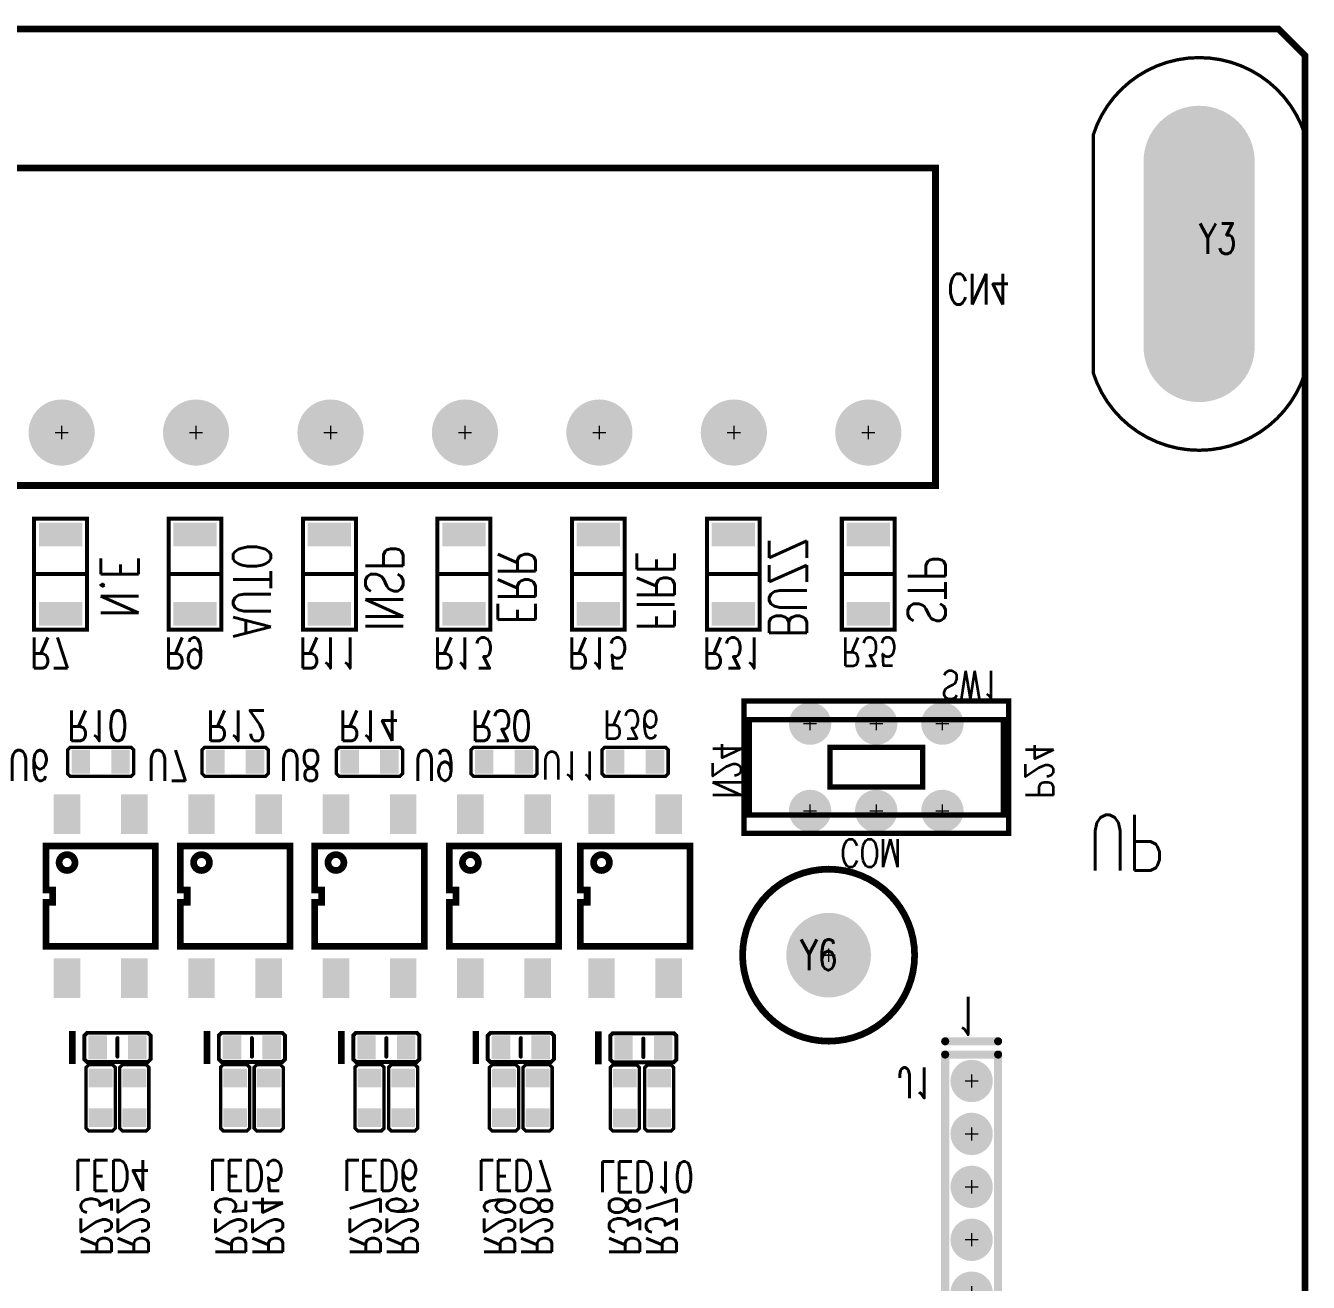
# Model space of a CAD drawing. Extents: x -18 to 78, y -35 to 95.
# Drawn here: x 29.66 to 78.13, y 47.64 to 95.13 of the extents above; entities that cross this region are included whole.
import ezdxf

# ---------------------------------------------------------------- set-up
doc = ezdxf.new("R2010")
doc.units = 0
for name, color, linetype in [('BOARD_OUTLINE_00', 254, 'CONTINUOUS'), ('DRIL_NPLTE_THRU_01', 3, 'CONTINUOUS'), ('DRIL_NPLTE_THRU_02', 1, 'CONTINUOUS'), ('DRIL_PLTE_THRU_01', 3, 'CONTINUOUS'), ('DRIL_PLTE_THRU_02', 1, 'CONTINUOUS'), ('DRIL_SYMBOL', 254, 'CONTINUOUS'), ('PADS_BOT', 16, 'CONTINUOUS'), ('PADS_INNER', 96, 'CONTINUOUS'), ('PADS_TOP', 96, 'CONTINUOUS'), ('PADS_XR_21', 176, 'CONTINUOUS'), ('PADS_XR_25', 253, 'CONTINUOUS'), ('PADS_XR_28', 130, 'CONTINUOUS'), ('PART_BOT_2DLINE_00', 130, 'CONTINUOUS'), ('PART_BOT_2DLINE_20', 2, 'CONTINUOUS'), ('PART_NAME_01', 254, 'CONTINUOUS'), ('PART_NAME_02', 130, 'CONTINUOUS'), ('PART_TOP_2DLINE_25', 6, 'CONTINUOUS'), ('TEXT_29', 146, 'CONTINUOUS')]:
    doc.layers.add(name, color=color, linetype=linetype)
doc.styles.add('W0$045', font='simplex', dxfattribs={"width": 0.75})
doc.styles.add('W0$1', font='simplex', dxfattribs={"width": 0.75})
doc.styles.add('W0$127', font='simplex', dxfattribs={"width": 0.75})
doc.styles.add('W0$2286', font='simplex', dxfattribs={"width": 0.75})
doc.styles.add('W0$254', font='simplex', dxfattribs={"width": 0.75})

# ---------------------------------------------------------------- blocks, each defined once
blk = doc.blocks.new('SMOOTH_0$254')
at = {"const_width": 0.127}
blk.add_lwpolyline([(-0.0635, 0, 1), (0.0635, 0, 1)], format="xyb", close=True, dxfattribs=at)
blk = doc.blocks.new('BOARD_53')
at = {"layer": 'BOARD_OUTLINE_00', "const_width": 0.254}
blk.add_lwpolyline([(0, -7), (1, -8), (95, -8), (96, -7), (96, 121), (95, 122), (1, 122), (0, 121)], close=True, dxfattribs=at)
at = {"layer": 'BOARD_OUTLINE_00'}
for p in [(95, 122), (96, 121)]:
    blk.add_blockref('SMOOTH_0$254', p, dxfattribs=at)
blk = doc.blocks.new('SMOOTH_0$3048')
at = {"const_width": 0.1524}
blk.add_lwpolyline([(-0.0762, 0, 1), (0.0762, 0, 1)], format="xyb", close=True, dxfattribs=at)
blk = doc.blocks.new('PART_BODY_BOT_9')
at = {"layer": 'PART_BOT_2DLINE_00', "const_width": 0.305}
blk.add_lwpolyline([(-1.5, 1), (-1.5, -1)], dxfattribs=at)
blk.add_lwpolyline([(-1, -1), (9, -1), (9, 1), (-1, 1)], close=True, dxfattribs=at)
at = {"layer": 'PART_BOT_2DLINE_00'}
for p in [(-1.5, 1), (-1, 1), (9, 1), (-1.5, -1), (-1, -1), (9, -1)]:
    blk.add_blockref('SMOOTH_0$3048', p, dxfattribs=at)
blk = doc.blocks.new('DRIL_SYMBOL_0$8')
at = {"layer": 'DRIL_SYMBOL', "const_width": 0.0508}
for points in [[(-0.254, 0), (0.254, 0)], [(0, -0.254), (0, 0.254)]]:
    blk.add_lwpolyline(points, dxfattribs=at)
blk = doc.blocks.new('DRIL_HOLE_0$8')
at = {"const_width": 0.4}
blk.add_lwpolyline([(-0.2, 0, 1), (0.2, 0, 1)], format="xyb", close=True, dxfattribs=at)
blk.add_blockref('DRIL_SYMBOL_0$8', (0, 0))
blk = doc.blocks.new('PAD_11')
at = {"const_width": 0.8}
blk.add_lwpolyline([(0, -0.4, 1), (0, 0.4, 1)], format="xyb", close=True, dxfattribs=at)
blk = doc.blocks.new('STK_BOT_14')
at = {"layer": 'DRIL_PLTE_THRU_01'}
blk.add_blockref('DRIL_HOLE_0$8', (0, 0), dxfattribs=at)
at = {"layer": 'DRIL_PLTE_THRU_02'}
blk.add_blockref('DRIL_HOLE_0$8', (0, 0), dxfattribs=at)
at = {"layer": 'PADS_BOT'}
blk.add_blockref('PAD_11', (0, 0), dxfattribs=at)
at = {"layer": 'PADS_INNER'}
blk.add_blockref('PAD_11', (0, 0), dxfattribs=at)
at = {"layer": 'PADS_TOP'}
blk.add_blockref('PAD_11', (0, 0), dxfattribs=at)
blk = doc.blocks.new('SYM_BOT_10')
for name, p in [('PART_BODY_BOT_9', (0, 0)), ('STK_BOT_14', (0, 0)), ('STK_BOT_14', (2, 0)), ('STK_BOT_14', (4, 0)), ('STK_BOT_14', (6, 0)), ('STK_BOT_14', (8, 0))]:
    blk.add_blockref(name, p)
blk = doc.blocks.new('PART_BOT_17')
blk.add_blockref('SYM_BOT_10', (0, 0))
at = {"layer": 'PART_NAME_02', "style": 'W0$254', "width": 0.75}
blk.add_text('J1', height=1.1557, rotation=270, dxfattribs=at).set_placement((-0.508, 2.794))
blk = doc.blocks.new('SMOOTH_0$15')
at = {"const_width": 0.075}
blk.add_lwpolyline([(-0.0375, 0, 1), (0.0375, 0, 1)], format="xyb", close=True, dxfattribs=at)
blk = doc.blocks.new('PART_BODY_BOT_13')
at = {"layer": 'PART_BOT_2DLINE_00', "const_width": 0.15}
for points in [[(-1.25, -0.45), (-1.15, -0.55), (1.15, -0.55), (1.25, -0.45), (1.25, 0.45), (1.15, 0.55), (-1.15, 0.55), (-1.25, 0.45)], [(1.65, 0.55), (1.75, 0.55), (1.75, -0.55), (1.65, -0.55)]]:
    blk.add_lwpolyline(points, close=True, dxfattribs=at)
blk.add_lwpolyline([(0, 0.35), (0, -0.35)], dxfattribs=at)
at = {"layer": 'PART_BOT_2DLINE_00'}
for p in [(-1.25, 0.45), (-1.15, 0.55), (1.15, 0.55), (1.25, 0.45), (1.65, 0.55), (1.75, 0.55), (0, 0.35), (-1.25, -0.45), (-1.15, -0.55), (0, -0.35), (1.15, -0.55), (1.25, -0.45), (1.65, -0.55), (1.75, -0.55)]:
    blk.add_blockref('SMOOTH_0$15', p, dxfattribs=at)
blk = doc.blocks.new('DRIL_HOLE_0')
blk.add_lwpolyline([(0, 0, 1), (0, 0, 1)], format="xyb", close=True)
blk = doc.blocks.new('PAD_0')
blk.add_lwpolyline([(0, 0, 1), (0, 0, 1)], format="xyb", close=True)
blk = doc.blocks.new('PAD_2')
at = {"const_width": 0.7}
blk.add_lwpolyline([(-0.45, 0), (0.45, 0)], dxfattribs=at)
blk = doc.blocks.new('STK_BOT_4')
at = {"layer": 'DRIL_PLTE_THRU_01'}
blk.add_blockref('DRIL_HOLE_0', (0, 0), dxfattribs=at)
at = {"layer": 'DRIL_PLTE_THRU_02'}
blk.add_blockref('DRIL_HOLE_0', (0, 0), dxfattribs=at)
at = {"layer": 'PADS_BOT', "rotation": 90}
blk.add_blockref('PAD_2', (0, 0), dxfattribs=at)
at = {"layer": 'PADS_INNER'}
blk.add_blockref('PAD_0', (0, 0), dxfattribs=at)
at = {"layer": 'PADS_TOP'}
blk.add_blockref('PAD_0', (0, 0), dxfattribs=at)
blk = doc.blocks.new('SYM_BOT_14')
for name, p in [('PART_BODY_BOT_13', (0, 0)), ('STK_BOT_4', (-0.75, 0)), ('STK_BOT_4', (0.75, 0))]:
    blk.add_blockref(name, p)
blk = doc.blocks.new('PART_BOT_24')
blk.add_blockref('SYM_BOT_14', (0, 0))
at = {"layer": 'PART_NAME_02', "style": 'W0$254', "width": 0.75}
blk.add_text('LED4', height=1.1557, rotation=180, dxfattribs=at).set_placement((1.64, -4.265))
blk = doc.blocks.new('PART_BOT_25')
blk.add_blockref('SYM_BOT_14', (0, 0))
at = {"layer": 'PART_NAME_02', "style": 'W0$254', "width": 0.75}
blk.add_text('LED5', height=1.1557, rotation=180, dxfattribs=at).set_placement((1.64, -4.265))
blk = doc.blocks.new('PART_BOT_26')
blk.add_blockref('SYM_BOT_14', (0, 0))
at = {"layer": 'PART_NAME_02', "style": 'W0$254', "width": 0.75}
blk.add_text('LED6', height=1.1557, rotation=180, dxfattribs=at).set_placement((1.64, -4.265))
blk = doc.blocks.new('PART_BOT_27')
blk.add_blockref('SYM_BOT_14', (0, 0))
at = {"layer": 'PART_NAME_02', "style": 'W0$254', "width": 0.75}
blk.add_text('LED7', height=1.1557, rotation=180, dxfattribs=at).set_placement((1.64, -4.265))
blk = doc.blocks.new('SMOOTH_0$127')
at = {"const_width": 0.0635}
blk.add_lwpolyline([(-0.03175, 0, 1), (0.03175, 0, 1)], format="xyb", close=True, dxfattribs=at)
blk = doc.blocks.new('PART_BODY_BOT_15')
at = {"layer": 'PART_BOT_2DLINE_00', "const_width": 0.127}
blk.add_lwpolyline([(-1.15, -0.55), (-1.25, -0.45), (-1.25, 0.45), (-1.15, 0.55), (1.15, 0.55), (1.25, 0.45), (1.25, -0.45), (1.15, -0.55), (-1.15, -0.55)], dxfattribs=at)
at = {"layer": 'PART_BOT_2DLINE_00'}
for p in [(-1.25, 0.45), (-1.15, 0.55), (1.15, 0.55), (1.25, 0.45), (-1.25, -0.45), (1.25, -0.45), (-1.15, -0.55), (-1.15, -0.55), (1.15, -0.55)]:
    blk.add_blockref('SMOOTH_0$127', p, dxfattribs=at)
blk = doc.blocks.new('SYM_BOT_16')
for name, p in [('PART_BODY_BOT_15', (0, 0)), ('STK_BOT_4', (-0.75, 0)), ('STK_BOT_4', (0.75, 0))]:
    blk.add_blockref(name, p)
blk = doc.blocks.new('PART_BOT_32')
blk.add_blockref('SYM_BOT_16', (0, 0))
at = {"layer": 'PART_NAME_02', "style": 'W0$254', "width": 0.75}
blk.add_text('R10', height=1.1557, dxfattribs=at).set_placement((-1.245, -1.94))
blk = doc.blocks.new('SMOOTH_0$1524')
at = {"const_width": 0.0762}
blk.add_lwpolyline([(-0.0381, 0, 1), (0.0381, 0, 1)], format="xyb", close=True, dxfattribs=at)
blk = doc.blocks.new('PART_BODY_BOT_14')
at = {"layer": 'PART_BOT_2DLINE_00', "const_width": 0.152}
blk.add_lwpolyline([(-1, -2.1), (1, -2.1), (1, 2.1), (-1, 2.1)], close=True, dxfattribs=at)
blk.add_lwpolyline([(-1, 0), (1, 0)], dxfattribs=at)
at = {"layer": 'PART_BOT_2DLINE_00'}
for p in [(-1, 2.1), (1, 2.1), (-1, 0), (1, 0), (-1, -2.1), (1, -2.1)]:
    blk.add_blockref('SMOOTH_0$1524', p, dxfattribs=at)
blk = doc.blocks.new('PAD_1')
at = {"const_width": 0.9}
blk.add_lwpolyline([(-0.82, 0), (0.82, 0)], dxfattribs=at)
blk = doc.blocks.new('STK_BOT_3')
at = {"layer": 'DRIL_PLTE_THRU_01'}
blk.add_blockref('DRIL_HOLE_0', (0, 0), dxfattribs=at)
at = {"layer": 'DRIL_PLTE_THRU_02'}
blk.add_blockref('DRIL_HOLE_0', (0, 0), dxfattribs=at)
at = {"layer": 'PADS_BOT'}
blk.add_blockref('PAD_1', (0, 0), dxfattribs=at)
at = {"layer": 'PADS_INNER'}
blk.add_blockref('PAD_0', (0, 0), dxfattribs=at)
at = {"layer": 'PADS_TOP'}
blk.add_blockref('PAD_0', (0, 0), dxfattribs=at)
blk = doc.blocks.new('SYM_BOT_15')
for name, p in [('STK_BOT_3', (0, 1.5)), ('PART_BODY_BOT_14', (0, 0)), ('STK_BOT_3', (0, -1.5))]:
    blk.add_blockref(name, p)
blk = doc.blocks.new('PART_BOT_33')
blk.add_blockref('SYM_BOT_15', (0, 0))
at = {"layer": 'PART_NAME_02', "style": 'W0$254', "width": 0.75}
blk.add_text('R11', height=1.1557, dxfattribs=at).set_placement((-1.15, 2.4))
blk = doc.blocks.new('PART_BOT_34')
blk.add_blockref('SYM_BOT_16', (0, 0))
at = {"layer": 'PART_NAME_02', "style": 'W0$254', "width": 0.75}
blk.add_text('R12', height=1.1557, dxfattribs=at).set_placement((-1.075, -1.94))
blk = doc.blocks.new('PART_BOT_35')
blk.add_blockref('SYM_BOT_15', (0, 0))
at = {"layer": 'PART_NAME_02', "style": 'W0$254', "width": 0.75}
blk.add_text('R13', height=1.1557, dxfattribs=at).set_placement((-1.15, 2.4))
blk = doc.blocks.new('PART_BOT_36')
blk.add_blockref('SYM_BOT_16', (0, 0))
at = {"layer": 'PART_NAME_02', "style": 'W0$254', "width": 0.75}
blk.add_text('R14', height=1.1557, dxfattribs=at).set_placement((-1.155, -1.94))
blk = doc.blocks.new('PART_BOT_37')
blk.add_blockref('SYM_BOT_15', (0, 0))
at = {"layer": 'PART_NAME_02', "style": 'W0$254', "width": 0.75}
blk.add_text('R15', height=1.1557, dxfattribs=at).set_placement((-1.15, 2.4))
blk = doc.blocks.new('PART_BOT_44')
blk.add_blockref('SYM_BOT_16', (0, 0))
at = {"layer": 'PART_NAME_02', "style": 'W0$254', "width": 0.75}
blk.add_text('R22', height=1.1557, rotation=180, dxfattribs=at).set_placement((5.969, 0.618))
blk = doc.blocks.new('PART_BOT_45')
blk.add_blockref('SYM_BOT_16', (0, 0))
at = {"layer": 'PART_NAME_02', "style": 'W0$254', "width": 0.75}
blk.add_text('R23', height=1.1557, dxfattribs=at).set_placement((-5.969, -0.745))
blk = doc.blocks.new('PART_BOT_46')
blk.add_blockref('SYM_BOT_16', (0, 0))
at = {"layer": 'PART_NAME_02', "style": 'W0$254', "width": 0.75}
blk.add_text('R24', height=1.1557, rotation=180, dxfattribs=at).set_placement((5.969, 0.618))
blk = doc.blocks.new('PART_BOT_47')
blk.add_blockref('SYM_BOT_16', (0, 0))
at = {"layer": 'PART_NAME_02', "style": 'W0$254', "width": 0.75}
blk.add_text('R25', height=1.1557, dxfattribs=at).set_placement((-5.969, -0.745))
blk = doc.blocks.new('PART_BOT_48')
blk.add_blockref('SYM_BOT_16', (0, 0))
at = {"layer": 'PART_NAME_02', "style": 'W0$254', "width": 0.75}
blk.add_text('R26', height=1.1557, rotation=180, dxfattribs=at).set_placement((5.969, 0.618))
blk = doc.blocks.new('PART_BOT_49')
blk.add_blockref('SYM_BOT_16', (0, 0))
at = {"layer": 'PART_NAME_02', "style": 'W0$254', "width": 0.75}
blk.add_text('R27', height=1.1557, dxfattribs=at).set_placement((-5.969, -0.745))
blk = doc.blocks.new('PART_BOT_50')
blk.add_blockref('SYM_BOT_16', (0, 0))
at = {"layer": 'PART_NAME_02', "style": 'W0$254', "width": 0.75}
blk.add_text('R28', height=1.1557, rotation=180, dxfattribs=at).set_placement((5.969, 0.618))
blk = doc.blocks.new('PART_BOT_51')
blk.add_blockref('SYM_BOT_16', (0, 0))
at = {"layer": 'PART_NAME_02', "style": 'W0$254', "width": 0.75}
blk.add_text('R29', height=1.1557, dxfattribs=at).set_placement((-5.969, -0.745))
blk = doc.blocks.new('PART_BOT_53')
blk.add_blockref('SYM_BOT_16', (0, 0))
at = {"layer": 'PART_NAME_02', "style": 'W0$254', "width": 0.75}
blk.add_text('R30', height=1.1557, dxfattribs=at).set_placement((-1.235, -1.94))
blk = doc.blocks.new('PART_BOT_54')
blk.add_blockref('SYM_BOT_15', (0, 0))
at = {"layer": 'PART_NAME_02', "style": 'W0$254', "width": 0.75}
blk.add_text('R31', height=1.1557, dxfattribs=at).set_placement((-1.15, 2.4))
blk = doc.blocks.new('PART_BOT_61')
blk.add_blockref('SYM_BOT_15', (0, 0))
at = {"layer": 'PART_NAME_02', "style": 'W0$254', "width": 0.75}
blk.add_text('R7', height=1.1557, dxfattribs=at).set_placement((-1.15, 2.4))
blk = doc.blocks.new('PART_BOT_63')
blk.add_blockref('SYM_BOT_15', (0, 0))
at = {"layer": 'PART_NAME_02', "style": 'W0$254', "width": 0.75}
blk.add_text('R9', height=1.1557, dxfattribs=at).set_placement((-1.15, 2.4))
blk = doc.blocks.new('PART_BODY_BOT_22')
at = {"layer": 'PART_BOT_2DLINE_00', "const_width": 0.254}
blk.add_lwpolyline([(-2.07, -1.9), (-2.07, -0.2375), (-1.81125, -0.2375), (-1.81125, 0.2375), (-2.07, 0.2375), (-2.07, 1.9), (2.07, 1.9), (2.07, -1.9)], close=True, dxfattribs=at)
blk.add_lwpolyline([(-0.97, -1.27, 1), (-1.57, -1.27, 1)], format="xyb", close=True, dxfattribs=at)
at = {"layer": 'PART_BOT_2DLINE_00'}
for p in [(-2.07, 1.9), (2.07, 1.9), (-2.07, 0.2375), (-1.81125, 0.2375), (-2.07, -0.2375), (-1.81125, -0.2375), (-2.07, -1.9), (2.07, -1.9)]:
    blk.add_blockref('SMOOTH_0$254', p, dxfattribs=at)
blk = doc.blocks.new('PAD_21')
at = {"const_width": 1}
blk.add_lwpolyline([(-0.75, 0), (0.75, 0)], dxfattribs=at)
blk = doc.blocks.new('STK_BOT_30')
at = {"layer": 'DRIL_NPLTE_THRU_01'}
blk.add_blockref('DRIL_HOLE_0', (0, 0), dxfattribs=at)
at = {"layer": 'DRIL_NPLTE_THRU_02'}
blk.add_blockref('DRIL_HOLE_0', (0, 0), dxfattribs=at)
at = {"layer": 'PADS_BOT', "rotation": 90}
blk.add_blockref('PAD_21', (0, 0), dxfattribs=at)
at = {"layer": 'PADS_INNER'}
blk.add_blockref('PAD_0', (0, 0), dxfattribs=at)
at = {"layer": 'PADS_TOP'}
blk.add_blockref('PAD_0', (0, 0), dxfattribs=at)
blk = doc.blocks.new('SYM_BOT_23')
for name, p in [('STK_BOT_30', (-1.27, 3.1)), ('STK_BOT_30', (1.27, 3.1)), ('PART_BODY_BOT_22', (0, 0)), ('STK_BOT_30', (-1.27, -3.1)), ('STK_BOT_30', (1.27, -3.1))]:
    blk.add_blockref(name, p)
blk = doc.blocks.new('PART_BOT_77')
blk.add_blockref('SYM_BOT_23', (0, 0))
at = {"layer": 'PART_NAME_02', "style": 'W0$254', "width": 0.75}
blk.add_text('U6', height=1.1557, dxfattribs=at).set_placement((-3.495, -5.52))
blk = doc.blocks.new('PART_BOT_78')
blk.add_blockref('SYM_BOT_23', (0, 0))
at = {"layer": 'PART_NAME_02', "style": 'W0$254', "width": 0.75}
blk.add_text('U7', height=1.1557, dxfattribs=at).set_placement((-3.325, -5.52))
blk = doc.blocks.new('PART_BOT_79')
blk.add_blockref('SYM_BOT_23', (0, 0))
at = {"layer": 'PART_NAME_02', "style": 'W0$254', "width": 0.75}
blk.add_text('U8', height=1.1557, dxfattribs=at).set_placement((-3.405, -5.52))
blk = doc.blocks.new('PART_BOT_80')
blk.add_blockref('SYM_BOT_23', (0, 0))
at = {"layer": 'PART_NAME_02', "style": 'W0$254', "width": 0.75}
blk.add_text('U9', height=1.1557, dxfattribs=at).set_placement((-3.405, -5.52))
blk = doc.blocks.new('PART_BODY_TOP_25')
at = {"layer": 'PART_TOP_2DLINE_25', "const_width": 0.254}
blk.add_lwpolyline([(3.25, 0, 1), (-3.25, 0, 1)], format="xyb", close=True, dxfattribs=at)
blk = doc.blocks.new('DRIL_SYMBOL_3$2')
at = {"layer": 'DRIL_SYMBOL', "const_width": 0.0508}
for points in [[(-0.254, 0), (0.254, 0)], [(0, -0.254), (0, 0.254)]]:
    blk.add_lwpolyline(points, dxfattribs=at)
blk = doc.blocks.new('DRIL_HOLE_3$2')
at = {"const_width": 1.6}
blk.add_lwpolyline([(-0.8, 0, 1), (0.8, 0, 1)], format="xyb", close=True, dxfattribs=at)
blk.add_blockref('DRIL_SYMBOL_3$2', (0, 0))
blk = doc.blocks.new('PAD_13')
at = {"const_width": 0.762}
blk.add_lwpolyline([(0, -0.381, 1), (0, 0.381, 1)], format="xyb", close=True, dxfattribs=at)
blk = doc.blocks.new('PAD_6')
at = {"const_width": 1.016}
blk.add_lwpolyline([(0, -0.508, 1), (0, 0.508, 1)], format="xyb", close=True, dxfattribs=at)
blk = doc.blocks.new('STK_TOP_34')
at = {"layer": 'DRIL_NPLTE_THRU_01'}
blk.add_blockref('DRIL_HOLE_3$2', (0, 0), dxfattribs=at)
at = {"layer": 'DRIL_NPLTE_THRU_02'}
blk.add_blockref('DRIL_HOLE_3$2', (0, 0), dxfattribs=at)
at = {"layer": 'PADS_BOT'}
blk.add_blockref('PAD_13', (0, 0), dxfattribs=at)
at = {"layer": 'PADS_INNER'}
blk.add_blockref('PAD_13', (0, 0), dxfattribs=at)
at = {"layer": 'PADS_TOP'}
blk.add_blockref('PAD_13', (0, 0), dxfattribs=at)
at = {"layer": 'PADS_XR_25'}
blk.add_blockref('PAD_6', (0, 0), dxfattribs=at)
blk = doc.blocks.new('SYM_TOP_25')
for name in ['PART_BODY_TOP_25', 'STK_TOP_34']:
    blk.add_blockref(name, (0, 0))
blk = doc.blocks.new('PART_TOP_82')
blk.add_blockref('SYM_TOP_25', (0, 0))
at = {"layer": 'PART_NAME_01', "style": 'W0$254', "width": 0.75}
blk.add_text('Y6', height=1.1557, dxfattribs=at).set_placement((-1.072, -0.564))
blk = doc.blocks.new('PART_BODY_BOT_48')
at = {"layer": 'PART_BOT_2DLINE_00', "const_width": 0.254}
blk.add_lwpolyline([(-2.54, 10), (38.1, 10), (38.1, -2), (-2.54, -2)], close=True, dxfattribs=at)
at = {"layer": 'PART_BOT_2DLINE_00'}
for p in [(-2.54, 10), (38.1, 10), (-2.54, -2), (38.1, -2)]:
    blk.add_blockref('SMOOTH_0$254', p, dxfattribs=at)
blk = doc.blocks.new('DRIL_SYMBOL_1$5')
at = {"layer": 'DRIL_SYMBOL', "const_width": 0.0508}
for points in [[(-0.254, 0), (0.254, 0)], [(0, -0.254), (0, 0.254)]]:
    blk.add_lwpolyline(points, dxfattribs=at)
blk = doc.blocks.new('DRIL_HOLE_1$5')
at = {"const_width": 0.75}
blk.add_lwpolyline([(-0.375, 0, 1), (0.375, 0, 1)], format="xyb", close=True, dxfattribs=at)
blk.add_blockref('DRIL_SYMBOL_1$5', (0, 0))
blk = doc.blocks.new('PAD_26')
at = {"const_width": 1.25}
blk.add_lwpolyline([(0, -0.625, 1), (0, 0.625, 1)], format="xyb", close=True, dxfattribs=at)
blk = doc.blocks.new('STK_BOT_61')
at = {"layer": 'DRIL_PLTE_THRU_01'}
blk.add_blockref('DRIL_HOLE_1$5', (0, 0), dxfattribs=at)
at = {"layer": 'DRIL_PLTE_THRU_02'}
blk.add_blockref('DRIL_HOLE_1$5', (0, 0), dxfattribs=at)
at = {"layer": 'PADS_BOT'}
blk.add_blockref('PAD_26', (0, 0), dxfattribs=at)
at = {"layer": 'PADS_INNER'}
blk.add_blockref('PAD_26', (0, 0), dxfattribs=at)
at = {"layer": 'PADS_TOP'}
blk.add_blockref('PAD_26', (0, 0), dxfattribs=at)
blk = doc.blocks.new('SYM_BOT_31')
for name, p in [('PART_BODY_BOT_48', (0, 0)), ('STK_BOT_61', (0, 0)), ('STK_BOT_61', (5.08, 0)), ('STK_BOT_61', (10.16, 0)), ('STK_BOT_61', (15.24, 0)), ('STK_BOT_61', (20.32, 0)), ('STK_BOT_61', (25.4, 0)), ('STK_BOT_61', (30.48, 0)), ('STK_BOT_61', (35.56, 0))]:
    blk.add_blockref(name, p)
blk = doc.blocks.new('PART_BOT_91')
blk.add_blockref('SYM_BOT_31', (0, 0))
at = {"layer": 'PART_NAME_02', "style": 'W0$254', "width": 0.75}
blk.add_text('CN4', height=1.1557, rotation=180, dxfattribs=at).set_placement((-3, 6))
blk = doc.blocks.new('SMOOTH_0$2')
at = {"const_width": 0.1}
blk.add_lwpolyline([(-0.05, 0, 1), (0.05, 0, 1)], format="xyb", close=True, dxfattribs=at)
blk = doc.blocks.new('PART_BODY_BOT_50')
at = {"layer": 'PART_BOT_2DLINE_00', "const_width": 0.2}
for points in [[(-1.8, 4.8), (1.8, 4.8), (1.8, -4.8), (-1.8, -4.8)], [(-0.75, 1.75), (0.75, 1.75), (0.75, -1.75), (-0.75, -1.75)]]:
    blk.add_lwpolyline(points, close=True, dxfattribs=at)
at = {"layer": 'PART_BOT_2DLINE_20', "const_width": 0.2}
blk.add_lwpolyline([(-2.5, 5), (2.5, 5), (2.5, -5), (-2.5, -5)], close=True, dxfattribs=at)
at = {"layer": 'PART_BOT_2DLINE_00'}
for p in [(-1.8, 4.8), (1.8, 4.8), (-0.75, 1.75), (0.75, 1.75), (-0.75, -1.75), (0.75, -1.75), (-1.8, -4.8), (1.8, -4.8)]:
    blk.add_blockref('SMOOTH_0$2', p, dxfattribs=at)
at = {"layer": 'PART_BOT_2DLINE_20'}
for p in [(-2.5, 5), (2.5, 5), (-2.5, -5), (2.5, -5)]:
    blk.add_blockref('SMOOTH_0$2', p, dxfattribs=at)
blk = doc.blocks.new('DRIL_SYMBOL_0$889')
at = {"layer": 'DRIL_SYMBOL', "const_width": 0.0508}
for points in [[(-0.254, 0), (0.254, 0)], [(0, -0.254), (0, 0.254)]]:
    blk.add_lwpolyline(points, dxfattribs=at)
blk = doc.blocks.new('DRIL_HOLE_0$889')
at = {"const_width": 0.4445}
blk.add_lwpolyline([(-0.22225, 0, 1), (0.22225, 0, 1)], format="xyb", close=True, dxfattribs=at)
blk.add_blockref('DRIL_SYMBOL_0$889', (0, 0))
blk = doc.blocks.new('STK_BOT_20')
at = {"layer": 'DRIL_PLTE_THRU_01'}
blk.add_blockref('DRIL_HOLE_0$889', (0, 0), dxfattribs=at)
at = {"layer": 'DRIL_PLTE_THRU_02'}
blk.add_blockref('DRIL_HOLE_0$889', (0, 0), dxfattribs=at)
at = {"layer": 'PADS_BOT'}
blk.add_blockref('PAD_11', (0, 0), dxfattribs=at)
at = {"layer": 'PADS_INNER'}
blk.add_blockref('PAD_11', (0, 0), dxfattribs=at)
at = {"layer": 'PADS_TOP'}
blk.add_blockref('PAD_11', (0, 0), dxfattribs=at)
at = {"layer": 'PADS_XR_21'}
blk.add_blockref('PAD_11', (0, 0), dxfattribs=at)
at = {"layer": 'PADS_XR_28'}
blk.add_blockref('PAD_11', (0, 0), dxfattribs=at)
blk = doc.blocks.new('SYM_BOT_33')
for name, p in [('PART_BODY_BOT_50', (0, 0)), ('STK_BOT_20', (-1.65, 2.5)), ('STK_BOT_20', (1.65, 2.5)), ('STK_BOT_20', (-1.65, 0)), ('STK_BOT_20', (1.65, 0)), ('STK_BOT_20', (-1.65, -2.5)), ('STK_BOT_20', (1.65, -2.5))]:
    blk.add_blockref(name, p)
blk = doc.blocks.new('PART_BOT_93')
blk.add_blockref('SYM_BOT_33', (0, 0))
at = {"layer": 'PART_NAME_02', "style": 'W0$127', "width": 0.75}
blk.add_text('SW1', height=1.0668, rotation=270, dxfattribs=at).set_placement((-3.639, -2.462))
blk = doc.blocks.new('PART_BOT_94')
blk.add_blockref('SYM_BOT_23', (0, 0))
at = {"layer": 'PART_NAME_02', "style": 'W0$1', "width": 0.75}
blk.add_text('U11', height=1.0668, dxfattribs=at).set_placement((-3.522, -5.472))
blk = doc.blocks.new('PART_BOT_95')
blk.add_blockref('SYM_BOT_15', (0, 0))
at = {"layer": 'PART_NAME_02', "style": 'W0$2286', "width": 0.75}
blk.add_text('R35', height=1.0668, rotation=180, dxfattribs=at).set_placement((1, -2.4))
blk = doc.blocks.new('PART_BOT_96')
blk.add_blockref('SYM_BOT_16', (0, 0))
at = {"layer": 'PART_NAME_02', "style": 'W0$045', "width": 0.75}
blk.add_text('R36', height=1.0668, rotation=180, dxfattribs=at).set_placement((1.188, 1.94))
blk = doc.blocks.new('PART_BOT_97')
blk.add_blockref('SYM_BOT_16', (0, 0))
at = {"layer": 'PART_NAME_02', "style": 'W0$045', "width": 0.75}
blk.add_text('R37', height=1.1557, dxfattribs=at).set_placement((-5.959, -0.497))
blk = doc.blocks.new('PART_BOT_98')
blk.add_blockref('SYM_BOT_16', (0, 0))
at = {"layer": 'PART_NAME_02', "style": 'W0$045', "width": 0.75}
blk.add_text('R38', height=1.1557, dxfattribs=at).set_placement((-5.959, -0.594))
blk = doc.blocks.new('PART_BOT_99')
blk.add_blockref('SYM_BOT_14', (0, 0))
at = {"layer": 'PART_NAME_02', "style": 'W0$2286', "width": 0.75}
blk.add_text('LED10', height=1.1557, rotation=180, dxfattribs=at).set_placement((1.692, -4.303))
blk = doc.blocks.new('SMOOTH_0$125')
at = {"const_width": 0.0625}
blk.add_lwpolyline([(-0.03125, 0, 1), (0.03125, 0, 1)], format="xyb", close=True, dxfattribs=at)
blk = doc.blocks.new('PART_BODY_TOP_52')
at = {"layer": 'PART_TOP_2DLINE_25', "const_width": 0.125}
blk.add_lwpolyline([(-4, 8), (-4, -1, 0.729881), (4, -1), (4, 8, 0.729881)], format="xyb", close=True, dxfattribs=at)
at = {"layer": 'PART_TOP_2DLINE_25'}
for p in [(-4, 8), (4, 8), (-4, -1), (4, -1)]:
    blk.add_blockref('SMOOTH_0$125', p, dxfattribs=at)
blk = doc.blocks.new('DRIL_SLOT_0016500440000000900')
at = {"const_width": 2.1}
blk.add_lwpolyline([(1.05, -3.5), (1.05, 3.5, 1), (-1.05, 3.5), (-1.05, -3.5, 1)], format="xyb", close=True, dxfattribs=at)
blk = doc.blocks.new('PAD_31')
at = {"const_width": 0.5}
blk.add_lwpolyline([(0, -0.25), (0, -0.25, 1), (0, 0.25), (0, 0.25, 1)], format="xyb", close=True, dxfattribs=at)
blk = doc.blocks.new('STK_TOP_77')
at = {"layer": 'DRIL_PLTE_THRU_01'}
blk.add_blockref('DRIL_SLOT_0016500440000000900', (0, 0), dxfattribs=at)
at = {"layer": 'DRIL_PLTE_THRU_02'}
blk.add_blockref('DRIL_SLOT_0016500440000000900', (0, 0), dxfattribs=at)
at = {"layer": 'PADS_BOT'}
blk.add_blockref('PAD_31', (0, 0), dxfattribs=at)
at = {"layer": 'PADS_INNER'}
blk.add_blockref('PAD_31', (0, 0), dxfattribs=at)
at = {"layer": 'PADS_TOP'}
blk.add_blockref('PAD_31', (0, 0), dxfattribs=at)
blk = doc.blocks.new('SYM_TOP_35')
for name, p in [('PART_BODY_TOP_52', (0, 0)), ('STK_TOP_77', (0, 3.5))]:
    blk.add_blockref(name, p)
blk = doc.blocks.new('PART_TOP_102')
blk.add_blockref('SYM_TOP_35', (0, 0))
at = {"layer": 'PART_NAME_01', "style": 'W0$254', "width": 0.75}
blk.add_text('Y3', height=1.1557, dxfattribs=at).set_placement((0, 3.5))

msp = doc.modelspace()

# ---------------------------------------------------------------- block references
for name, p in [('BOARD_53', (-18, -27)), ('PART_TOP_102', (74, 83)), ('PART_TOP_82', (60, 60))]:
    msp.add_blockref(name, p)
at = {"xscale": -1}
for name, p in [('PART_BOT_91', (61.5, 79.75)), ('PART_BOT_95', (61.5, 74.4)), ('PART_BOT_96', (52.688, 67.31)), ('PART_BOT_24', (33.13, 56.515)), ('PART_BOT_25', (38.21, 56.515)), ('PART_BOT_26', (43.29, 56.515)), ('PART_BOT_27', (48.37, 56.515)), ('PART_BOT_99', (53, 56.5))]:
    msp.add_blockref(name, p, dxfattribs=at)
for name, p, rotation in [('PART_BOT_61', (30.98, 74.4), -180), ('PART_BOT_63', (36.06, 74.4), -180), ('PART_BOT_33', (41.14, 74.4), -180), ('PART_BOT_35', (46.22, 74.4), -180), ('PART_BOT_37', (51.3, 74.4), -180), ('PART_BOT_54', (56.4, 74.4), -180), ('PART_BOT_93', (61.8, 67.1), -270), ('PART_BOT_32', (32.495, 67.31), -180), ('PART_BOT_34', (37.575, 67.31), -180), ('PART_BOT_36', (42.655, 67.31), -180), ('PART_BOT_53', (47.735, 67.31), -180), ('PART_BOT_77', (32.495, 62.23), -180), ('PART_BOT_78', (37.575, 62.23), -180), ('PART_BOT_79', (42.655, 62.23), -180), ('PART_BOT_80', (47.735, 62.23), -180), ('PART_BOT_94', (52.688, 62.23), -180), ('PART_BOT_17', (65.405, 55.245), -270), ('PART_BOT_45', (32.495, 54.61), -90), ('PART_BOT_44', (33.765, 54.61), -270), ('PART_BOT_47', (37.575, 54.61), -90), ('PART_BOT_46', (38.845, 54.61), -270), ('PART_BOT_49', (42.655, 54.61), -90), ('PART_BOT_48', (43.925, 54.61), -270), ('PART_BOT_51', (47.735, 54.61), -90), ('PART_BOT_50', (49.005, 54.61), -270), ('PART_BOT_98', (52.3, 54.6), -90), ('PART_BOT_97', (53.6, 54.6), -90)]:
    msp.add_blockref(name, p, dxfattribs=dict(at, rotation=rotation))

# ---------------------------------------------------------------- texts
at = {"layer": 'TEXT_29', "style": 'W0$254', "text_generation_flag": 2, "width": 0.75}
for s, height, rotation, p in [('BUZZ ', 1.4224, 270, (57.75, 72)), ('AUTO', 1.4224, 270, (37.5, 72)), ('INSP', 1.4224, 270, (42.5, 72.25)), ('ERR', 1.4224, 270, (47.5, 72.5)), ('FIRE', 1.4224, 270, (52.75, 72.25)), ('N.E', 1.4224, 270, (32.5, 72.75)), ('STP', 1.4224, 270, (63, 72.5)), ('N24', 1.0668, 270, (55.626, 65.913)), ('P24', 1.0668, 270, (67.437, 65.913)), ('UP', 2.1, 180, (69.8, 65.3)), ('COM', 1.0668, 180, (60.452, 64.389)), ('1', 1.422, 180, (64.77, 58.42))]:
    msp.add_text(s, height=height, rotation=rotation, dxfattribs=at).set_placement(p)

doc.saveas('drawing.dxf')
